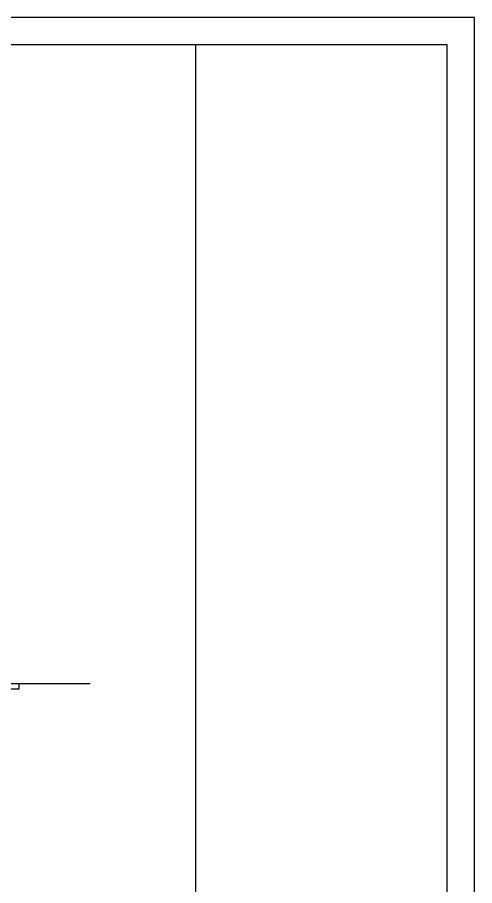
# Model space of a CAD drawing. Header units: metres. Extents: x 4231 to 8749, y -8456 to -5486.
# Drawn here: x 7913 to 8749, y -7072 to -5486 of the extents above; entities that cross this region are included whole.
import ezdxf

# ---------------------------------------------------------------- set-up
doc = ezdxf.new("R2010")
doc.units = ezdxf.units.M
for name, color, linetype in [('图层1', 8, 'Continuous'), ('图框', 5, 'Continuous'), ('外形', 3, 'Continuous')]:
    doc.layers.add(name, color=color, linetype=linetype)

msp = doc.modelspace()

# ---------------------------------------------------------------- hatches: boundary and pattern name
at = {"layer": '图层1'}
h = msp.add_hatch(dxfattribs=at)
h.set_pattern_fill('AR-CONC', scale=10)
h.paths.add_polyline_path([(8046.27, -6702.72), (7904.85, -6702.72), (7904.85, -6620.48), (7902.47, -6620.48), (7905.99, -6608.74), (7886.56, -6608.74), (7890.09, -6620.48), (7887.7, -6620.48), (7887.7, -6702.72), (7752.28, -6702.72), (7752.28, -6607.72), (7756.28, -6607.72), (7756.28, -6608.72), (7860.28, -6608.72), (7865.28, -6602.72), (7860.28, -6596.72), (7756.28, -6596.72), (7756.28, -6597.72), (7752.28, -6597.72), (7752.28, -6437.72), (7756.28, -6437.72), (7756.28, -6438.72), (7860.28, -6438.72), (7865.28, -6432.72), (7860.28, -6426.72), (7756.28, -6426.72), (7756.28, -6427.72), (7752.28, -6427.72), (7752.28, -6274.63), (8046.27, -6274.63)])
h = msp.add_hatch(dxfattribs=at)
h.set_pattern_fill('ANSI31', scale=300)
h.paths.add_polyline_path([(8046.27, -6702.72), (7904.85, -6702.72), (7904.85, -6620.48), (7902.47, -6620.48), (7905.99, -6608.74), (7886.56, -6608.74), (7890.09, -6620.48), (7887.7, -6620.48), (7887.7, -6702.72), (7752.28, -6702.72), (7752.28, -6607.72), (7756.28, -6607.72), (7756.28, -6608.72), (7860.28, -6608.72), (7865.28, -6602.72), (7860.28, -6596.72), (7756.28, -6596.72), (7756.28, -6597.72), (7752.28, -6597.72), (7752.28, -6437.72), (7756.28, -6437.72), (7756.28, -6438.72), (7860.28, -6438.72), (7865.28, -6432.72), (7860.28, -6426.72), (7756.28, -6426.72), (7756.28, -6427.72), (7752.28, -6427.72), (7752.28, -6274.63), (8046.27, -6274.63)])

# ---------------------------------------------------------------- linework, layer by layer
for p, q in [((8748.67, -5486.21), (4230.81, -5486.21)), ((8748.67, -8456.21), (8748.67, -5486.21))]:
    msp.add_line(p, q, dxfattribs=at)
at = {"layer": '图框'}
for p, q in [((8698.67, -5536.21), (4280.81, -5536.21)), ((8698.67, -8406.21), (8698.67, -5536.21))]:
    msp.add_line(p, q, dxfattribs=at)
at = {"layer": '外形'}
for p, q in [((8239.47, -8406.21), (8239.47, -5536.21)), ((7752.28, -6702.72), (8046.27, -6702.72)), ((7916.28, -6712.72), (7916.28, -6702.72)), ((7742.28, -6712.72), (7916.28, -6712.72))]:
    msp.add_line(p, q, dxfattribs=at)

doc.saveas('drawing.dxf')
